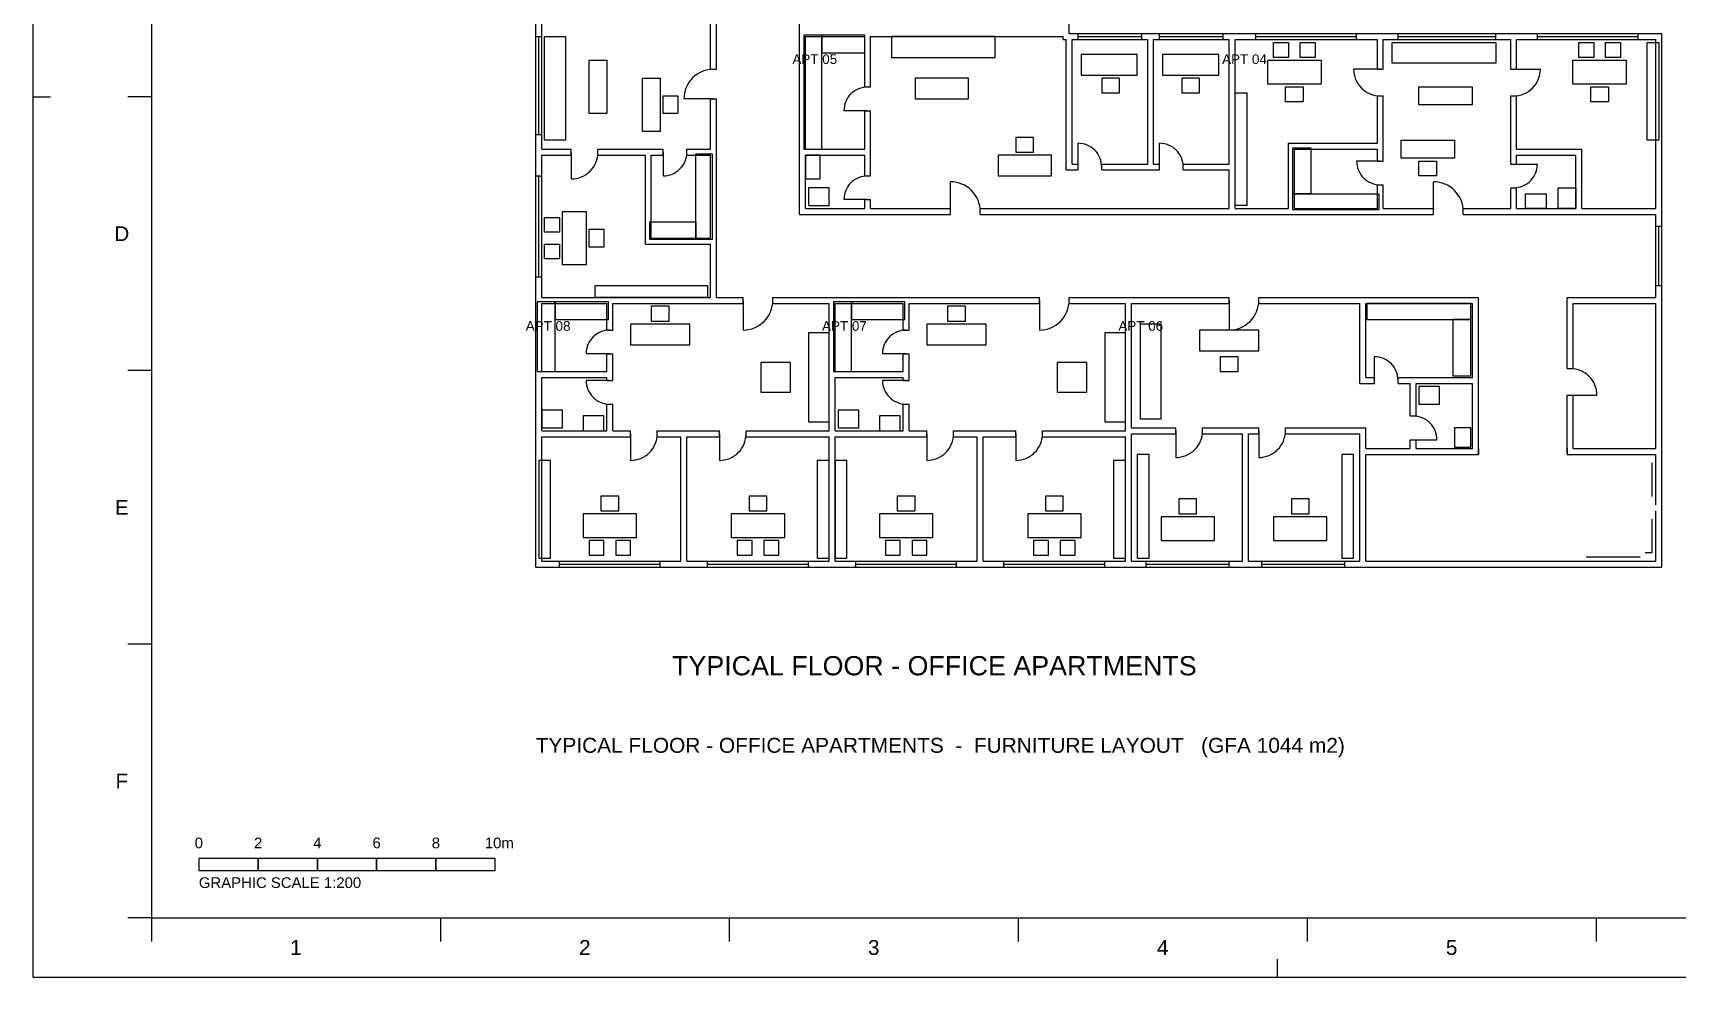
# Model space of a CAD drawing. Header units: metres. Extents: x 0 to 3661, y -5 to 371.
# Drawn here: x 2772 to 2827.5, y 0 to 31.9 of the extents above; entities that cross this region are included whole.
import ezdxf

# ---------------------------------------------------------------- set-up
doc = ezdxf.new("R2010")
doc.units = ezdxf.units.M
doc.header["$MEASUREMENT"] = 0
doc.layers.get('0').update_dxf_attribs({"color": 8})
for name, color, linetype in [('A-DOOR', 4, 'Continuous'), ('A-FURN', 32, 'Continuous'), ('A-TEXT', 7, 'Continuous'), ('A-UNIT-TAG', 7, 'Continuous'), ('A-WALL', 7, 'Continuous'), ('A-WINDOW', 4, 'Continuous'), ('A3_FRAME', 7, 'Continuous'), ('A3_SHEET', 7, 'Continuous'), ('STAIR', 8, 'Continuous'), ('TB_LABELS', 7, 'Continuous'), ('TB_LINES_THIN', 7, 'Continuous'), ('TB_SYMBOLS', 7, 'Continuous'), ('TITLE', 1, 'Continuous')]:
    doc.layers.add(name, color=color, linetype=linetype)
doc.styles.get("Standard").update_dxf_attribs({"font": 'arial.ttf'})

msp = doc.modelspace()

# ---------------------------------------------------------------- linework, layer by layer
for p, q in [((2820.778, 17.832), (2820.778, 17.632)), ((2823.778, 17.832), (2823.778, 17.632))]:
    msp.add_line(p, q)
at = {"layer": 'A-DOOR'}
for p, q in [((2817.469, 30.632), (2816.569, 30.632)), ((2821.969, 30.632), (2822.869, 30.632)), ((2794.969, 29.632), (2793.969, 29.632)), ((2800.169, 29.232), (2799.369, 29.232)), ((2790.169, 27.832), (2790.169, 26.932)), ((2793.269, 27.832), (2793.269, 27.032)), ((2807.269, 27.332), (2807.269, 28.132)), ((2810.019, 27.332), (2810.019, 28.132)), ((2817.469, 27.532), (2816.669, 27.532)), ((2821.969, 27.432), (2822.769, 27.432)), ((2802.969, 25.832), (2802.969, 26.832)), ((2819.269, 25.832), (2819.269, 26.832)), ((2800.169, 26.232), (2799.369, 26.232)), ((2795.969, 22.832), (2795.969, 21.832)), ((2805.969, 22.832), (2805.969, 21.832)), ((2812.369, 22.832), (2812.369, 21.832)), ((2791.469, 21.032), (2790.669, 21.032)), ((2801.469, 21.032), (2800.669, 21.032)), ((2817.269, 20.132), (2817.269, 20.932)), ((2791.469, 20.132), (2790.669, 20.132)), ((2801.469, 20.132), (2800.669, 20.132)), ((2823.878, 19.632), (2824.778, 19.632)), ((2792.169, 18.332), (2792.169, 17.432)), ((2795.169, 18.332), (2795.169, 17.432)), ((2802.169, 18.332), (2802.169, 17.432)), ((2805.169, 18.332), (2805.169, 17.432)), ((2810.569, 18.432), (2810.569, 17.532)), ((2813.369, 18.432), (2813.369, 17.532)), ((2818.579, 18.132), (2819.379, 18.132))]:
    msp.add_line(p, q, dxfattribs=at)
for points in [[(2794.969, 30.632), (2794.871, 30.627), (2794.774, 30.613), (2794.678, 30.589), (2794.586, 30.556), (2794.497, 30.514), (2794.413, 30.463), (2794.334, 30.405), (2794.262, 30.339), (2794.196, 30.266), (2794.137, 30.187), (2794.087, 30.103), (2794.045, 30.015), (2794.012, 29.922), (2793.988, 29.827), (2793.974, 29.73), (2793.969, 29.632)], [(2816.569, 30.632), (2816.573, 30.544), (2816.586, 30.456), (2816.608, 30.371), (2816.637, 30.288), (2816.675, 30.208), (2816.72, 30.132), (2816.773, 30.061), (2816.832, 29.995), (2816.898, 29.936), (2816.969, 29.884), (2817.045, 29.838), (2817.124, 29.8), (2817.208, 29.771), (2817.293, 29.749), (2817.381, 29.736), (2817.469, 29.732)], [(2821.969, 29.732), (2822.057, 29.736), (2822.144, 29.749), (2822.23, 29.771), (2822.313, 29.8), (2822.393, 29.838), (2822.469, 29.884), (2822.54, 29.936), (2822.605, 29.995), (2822.664, 30.061), (2822.717, 30.132), (2822.762, 30.208), (2822.8, 30.288), (2822.83, 30.371), (2822.852, 30.456), (2822.865, 30.544), (2822.869, 30.632)], [(2800.169, 30.032), (2800.09, 30.028), (2800.013, 30.017), (2799.936, 29.997), (2799.863, 29.971), (2799.792, 29.937), (2799.724, 29.897), (2799.661, 29.85), (2799.603, 29.798), (2799.55, 29.739), (2799.504, 29.676), (2799.463, 29.609), (2799.43, 29.538), (2799.403, 29.464), (2799.384, 29.388), (2799.373, 29.31), (2799.369, 29.232)], [(2790.169, 26.932), (2790.257, 26.936), (2790.344, 26.949), (2790.43, 26.971), (2790.513, 27), (2790.593, 27.038), (2790.669, 27.084), (2790.74, 27.136), (2790.805, 27.195), (2790.865, 27.261), (2790.917, 27.332), (2790.963, 27.408), (2791, 27.488), (2791.03, 27.571), (2791.051, 27.656), (2791.064, 27.744), (2791.069, 27.832)], [(2793.269, 27.032), (2793.347, 27.036), (2793.425, 27.047), (2793.501, 27.066), (2793.575, 27.093), (2793.646, 27.126), (2793.713, 27.167), (2793.776, 27.213), (2793.834, 27.266), (2793.887, 27.324), (2793.934, 27.387), (2793.974, 27.455), (2794.008, 27.526), (2794.034, 27.6), (2794.053, 27.676), (2794.065, 27.753), (2794.069, 27.832)], [(2808.069, 27.332), (2808.065, 27.41), (2808.053, 27.488), (2808.034, 27.564), (2808.008, 27.638), (2807.974, 27.709), (2807.934, 27.776), (2807.887, 27.839), (2807.834, 27.898), (2807.776, 27.95), (2807.713, 27.997), (2807.646, 28.037), (2807.575, 28.071), (2807.501, 28.097), (2807.425, 28.116), (2807.347, 28.128), (2807.269, 28.132)], [(2810.819, 27.332), (2810.815, 27.41), (2810.803, 27.488), (2810.784, 27.564), (2810.758, 27.638), (2810.724, 27.709), (2810.684, 27.776), (2810.637, 27.839), (2810.584, 27.898), (2810.526, 27.95), (2810.463, 27.997), (2810.396, 28.037), (2810.325, 28.071), (2810.251, 28.097), (2810.175, 28.116), (2810.097, 28.128), (2810.019, 28.132)], [(2816.669, 27.532), (2816.673, 27.453), (2816.684, 27.376), (2816.703, 27.3), (2816.73, 27.226), (2816.763, 27.155), (2816.804, 27.087), (2816.85, 27.024), (2816.903, 26.966), (2816.961, 26.913), (2817.024, 26.867), (2817.092, 26.826), (2817.163, 26.793), (2817.237, 26.766), (2817.313, 26.747), (2817.39, 26.736), (2817.469, 26.732)], [(2821.969, 26.632), (2822.047, 26.636), (2822.125, 26.647), (2822.201, 26.666), (2822.275, 26.693), (2822.346, 26.726), (2822.413, 26.767), (2822.476, 26.814), (2822.535, 26.866), (2822.587, 26.924), (2822.634, 26.987), (2822.674, 27.055), (2822.708, 27.126), (2822.734, 27.2), (2822.753, 27.276), (2822.765, 27.354), (2822.769, 27.432)], [(2800.169, 27.032), (2800.09, 27.028), (2800.013, 27.017), (2799.936, 26.997), (2799.863, 26.971), (2799.792, 26.937), (2799.724, 26.897), (2799.661, 26.85), (2799.603, 26.798), (2799.55, 26.739), (2799.504, 26.676), (2799.463, 26.609), (2799.43, 26.538), (2799.403, 26.464), (2799.384, 26.388), (2799.373, 26.31), (2799.369, 26.232)], [(2803.969, 25.832), (2803.964, 25.93), (2803.95, 26.027), (2803.926, 26.122), (2803.893, 26.215), (2803.851, 26.303), (2803.8, 26.387), (2803.742, 26.466), (2803.676, 26.539), (2803.603, 26.605), (2803.524, 26.663), (2803.44, 26.714), (2803.352, 26.756), (2803.259, 26.789), (2803.164, 26.813), (2803.067, 26.827), (2802.969, 26.832)], [(2820.269, 25.832), (2820.264, 25.93), (2820.249, 26.027), (2820.226, 26.122), (2820.193, 26.215), (2820.151, 26.303), (2820.1, 26.387), (2820.042, 26.466), (2819.976, 26.539), (2819.903, 26.605), (2819.824, 26.663), (2819.74, 26.714), (2819.651, 26.756), (2819.559, 26.789), (2819.464, 26.813), (2819.367, 26.827), (2819.269, 26.832)], [(2795.969, 21.832), (2796.067, 21.837), (2796.164, 21.851), (2796.259, 21.875), (2796.352, 21.908), (2796.44, 21.95), (2796.524, 22), (2796.603, 22.059), (2796.676, 22.125), (2796.742, 22.198), (2796.8, 22.276), (2796.851, 22.36), (2796.893, 22.449), (2796.926, 22.542), (2796.95, 22.637), (2796.964, 22.734), (2796.969, 22.832)], [(2805.969, 21.832), (2806.067, 21.837), (2806.164, 21.851), (2806.259, 21.875), (2806.352, 21.908), (2806.44, 21.95), (2806.524, 22), (2806.603, 22.059), (2806.676, 22.125), (2806.742, 22.198), (2806.8, 22.276), (2806.851, 22.36), (2806.893, 22.449), (2806.926, 22.542), (2806.95, 22.637), (2806.964, 22.734), (2806.969, 22.832)], [(2812.369, 21.832), (2812.467, 21.837), (2812.564, 21.851), (2812.659, 21.875), (2812.751, 21.908), (2812.84, 21.95), (2812.924, 22), (2813.003, 22.059), (2813.076, 22.125), (2813.142, 22.198), (2813.2, 22.276), (2813.251, 22.36), (2813.293, 22.449), (2813.326, 22.542), (2813.349, 22.637), (2813.364, 22.734), (2813.369, 22.832)], [(2791.469, 21.832), (2791.39, 21.828), (2791.313, 21.817), (2791.237, 21.797), (2791.163, 21.771), (2791.092, 21.737), (2791.024, 21.697), (2790.961, 21.65), (2790.903, 21.598), (2790.85, 21.539), (2790.804, 21.476), (2790.763, 21.409), (2790.73, 21.338), (2790.703, 21.264), (2790.684, 21.188), (2790.673, 21.11), (2790.669, 21.032)], [(2801.469, 21.832), (2801.39, 21.828), (2801.313, 21.817), (2801.237, 21.797), (2801.163, 21.771), (2801.092, 21.737), (2801.024, 21.697), (2800.961, 21.65), (2800.903, 21.598), (2800.85, 21.539), (2800.804, 21.476), (2800.763, 21.409), (2800.73, 21.338), (2800.703, 21.264), (2800.684, 21.188), (2800.673, 21.11), (2800.669, 21.032)], [(2818.069, 20.132), (2818.065, 20.21), (2818.053, 20.288), (2818.034, 20.364), (2818.008, 20.438), (2817.974, 20.509), (2817.934, 20.576), (2817.887, 20.639), (2817.834, 20.698), (2817.776, 20.75), (2817.713, 20.797), (2817.646, 20.837), (2817.575, 20.871), (2817.501, 20.897), (2817.425, 20.916), (2817.347, 20.928), (2817.269, 20.932)], [(2824.778, 19.632), (2824.774, 19.72), (2824.761, 19.807), (2824.74, 19.893), (2824.71, 19.976), (2824.672, 20.056), (2824.627, 20.132), (2824.574, 20.203), (2824.515, 20.268), (2824.449, 20.328), (2824.378, 20.38), (2824.302, 20.426), (2824.223, 20.463), (2824.14, 20.493), (2824.054, 20.515), (2823.966, 20.527), (2823.878, 20.532)], [(2790.669, 20.132), (2790.673, 20.053), (2790.684, 19.976), (2790.703, 19.9), (2790.73, 19.826), (2790.763, 19.755), (2790.804, 19.687), (2790.85, 19.624), (2790.903, 19.566), (2790.961, 19.514), (2791.024, 19.467), (2791.092, 19.426), (2791.163, 19.393), (2791.237, 19.366), (2791.313, 19.347), (2791.39, 19.336), (2791.469, 19.332)], [(2800.669, 20.132), (2800.673, 20.053), (2800.684, 19.976), (2800.703, 19.9), (2800.73, 19.826), (2800.763, 19.755), (2800.804, 19.687), (2800.85, 19.624), (2800.903, 19.566), (2800.961, 19.514), (2801.024, 19.467), (2801.092, 19.426), (2801.163, 19.393), (2801.237, 19.366), (2801.313, 19.347), (2801.39, 19.336), (2801.469, 19.332)], [(2819.379, 18.132), (2819.375, 18.21), (2819.363, 18.288), (2819.344, 18.364), (2819.318, 18.438), (2819.284, 18.509), (2819.244, 18.576), (2819.197, 18.639), (2819.144, 18.698), (2819.086, 18.75), (2819.023, 18.797), (2818.956, 18.837), (2818.885, 18.871), (2818.811, 18.897), (2818.735, 18.916), (2818.657, 18.928), (2818.579, 18.932)], [(2792.169, 17.432), (2792.257, 17.436), (2792.344, 17.449), (2792.43, 17.471), (2792.513, 17.5), (2792.593, 17.538), (2792.669, 17.584), (2792.74, 17.636), (2792.805, 17.695), (2792.865, 17.761), (2792.917, 17.832), (2792.963, 17.908), (2793, 17.988), (2793.03, 18.071), (2793.051, 18.156), (2793.064, 18.244), (2793.069, 18.332)], [(2795.169, 17.432), (2795.257, 17.436), (2795.344, 17.449), (2795.43, 17.471), (2795.513, 17.5), (2795.593, 17.538), (2795.669, 17.584), (2795.74, 17.636), (2795.805, 17.695), (2795.865, 17.761), (2795.917, 17.832), (2795.963, 17.908), (2796, 17.988), (2796.03, 18.071), (2796.051, 18.156), (2796.064, 18.244), (2796.069, 18.332)], [(2802.169, 17.432), (2802.257, 17.436), (2802.344, 17.449), (2802.43, 17.471), (2802.513, 17.5), (2802.593, 17.538), (2802.669, 17.584), (2802.74, 17.636), (2802.805, 17.695), (2802.865, 17.761), (2802.917, 17.832), (2802.963, 17.908), (2803, 17.988), (2803.03, 18.071), (2803.051, 18.156), (2803.064, 18.244), (2803.069, 18.332)], [(2805.169, 17.432), (2805.257, 17.436), (2805.344, 17.449), (2805.43, 17.471), (2805.513, 17.5), (2805.593, 17.538), (2805.669, 17.584), (2805.74, 17.636), (2805.805, 17.695), (2805.865, 17.761), (2805.917, 17.832), (2805.963, 17.908), (2806, 17.988), (2806.03, 18.071), (2806.051, 18.156), (2806.064, 18.244), (2806.069, 18.332)], [(2810.569, 17.532), (2810.657, 17.536), (2810.744, 17.549), (2810.83, 17.571), (2810.913, 17.6), (2810.993, 17.638), (2811.069, 17.683), (2811.14, 17.736), (2811.205, 17.796), (2811.265, 17.861), (2811.317, 17.932), (2811.363, 18.008), (2811.4, 18.087), (2811.43, 18.171), (2811.452, 18.256), (2811.464, 18.344), (2811.469, 18.432)], [(2813.369, 17.532), (2813.457, 17.536), (2813.544, 17.549), (2813.63, 17.571), (2813.713, 17.6), (2813.793, 17.638), (2813.869, 17.683), (2813.94, 17.736), (2814.005, 17.796), (2814.064, 17.861), (2814.117, 17.932), (2814.163, 18.008), (2814.2, 18.087), (2814.23, 18.171), (2814.251, 18.256), (2814.265, 18.344), (2814.269, 18.432)]]:
    msp.add_lwpolyline(points, dxfattribs=at)
at = {"layer": 'A-FURN'}
for p, q in [((2789.269, 28.232), (2789.269, 31.732)), ((2789.269, 31.732), (2789.969, 31.732)), ((2789.969, 31.732), (2789.969, 28.232)), ((2798.619, 31.782), (2798.019, 31.782)), ((2798.019, 31.782), (2798.019, 27.932)), ((2798.619, 27.932), (2798.619, 31.782)), ((2800.069, 31.782), (2798.619, 31.782)), ((2798.619, 31.782), (2798.619, 31.182)), ((2800.069, 31.182), (2800.069, 31.782)), ((2804.469, 31.732), (2800.969, 31.732)), ((2800.969, 31.732), (2800.969, 31.032)), ((2804.469, 31.032), (2804.469, 31.732)), ((2798.619, 31.182), (2800.069, 31.182)), ((2809.269, 31.132), (2807.369, 31.132)), ((2807.369, 31.132), (2807.369, 30.432)), ((2809.269, 30.432), (2809.269, 31.132)), ((2812.019, 31.132), (2810.119, 31.132)), ((2810.119, 31.132), (2810.119, 30.432)), ((2812.019, 30.432), (2812.019, 31.132)), ((2813.869, 31.532), (2814.369, 31.532)), ((2813.869, 31.032), (2813.869, 31.532)), ((2814.369, 31.532), (2814.369, 31.032)), ((2814.769, 31.532), (2815.269, 31.532)), ((2814.769, 31.032), (2814.769, 31.532)), ((2815.269, 31.532), (2815.269, 31.032)), ((2817.869, 31.532), (2821.369, 31.532)), ((2817.869, 30.832), (2817.869, 31.532)), ((2821.369, 31.532), (2821.369, 30.832)), ((2824.169, 31.532), (2824.669, 31.532)), ((2824.169, 31.032), (2824.169, 31.532)), ((2824.669, 31.532), (2824.669, 31.032)), ((2825.069, 31.532), (2825.569, 31.532)), ((2825.069, 31.032), (2825.069, 31.532)), ((2825.569, 31.532), (2825.569, 31.032)), ((2826.469, 31.532), (2826.869, 31.532)), ((2826.469, 28.232), (2826.469, 31.532)), ((2826.869, 31.532), (2826.869, 28.232)), ((2790.769, 29.132), (2790.769, 30.932)), ((2790.769, 30.932), (2791.369, 30.932)), ((2791.369, 30.932), (2791.369, 29.132)), ((2800.969, 31.032), (2804.469, 31.032)), ((2813.669, 30.932), (2815.469, 30.932)), ((2813.669, 30.132), (2813.669, 30.932)), ((2814.369, 31.032), (2813.869, 31.032)), ((2815.269, 31.032), (2814.769, 31.032)), ((2815.469, 30.932), (2815.469, 30.132)), ((2821.369, 30.832), (2817.869, 30.832)), ((2823.969, 30.932), (2825.769, 30.932)), ((2823.969, 30.132), (2823.969, 30.932)), ((2824.669, 31.032), (2824.169, 31.032)), ((2825.569, 31.032), (2825.069, 31.032)), ((2825.769, 30.932), (2825.769, 30.132)), ((2792.569, 28.532), (2792.569, 30.332)), ((2792.569, 30.332), (2793.169, 30.332)), ((2793.169, 30.332), (2793.169, 28.532)), ((2803.569, 30.332), (2801.769, 30.332)), ((2801.769, 30.332), (2801.769, 29.632)), ((2803.569, 29.632), (2803.569, 30.332)), ((2807.369, 30.432), (2809.269, 30.432)), ((2808.669, 30.332), (2808.069, 30.332)), ((2808.069, 30.332), (2808.069, 29.832)), ((2808.669, 29.832), (2808.669, 30.332)), ((2810.119, 30.432), (2812.019, 30.432)), ((2811.369, 30.332), (2810.769, 30.332)), ((2810.769, 30.332), (2810.769, 29.832)), ((2811.369, 29.832), (2811.369, 30.332)), ((2815.469, 30.132), (2813.669, 30.132)), ((2814.269, 30.032), (2814.869, 30.032)), ((2814.269, 29.532), (2814.269, 30.032)), ((2814.869, 30.032), (2814.869, 29.532)), ((2818.769, 30.032), (2820.569, 30.032)), ((2818.769, 29.432), (2818.769, 30.032)), ((2820.569, 30.032), (2820.569, 29.432)), ((2825.769, 30.132), (2823.969, 30.132)), ((2824.569, 30.032), (2825.169, 30.032)), ((2824.569, 29.532), (2824.569, 30.032)), ((2825.169, 30.032), (2825.169, 29.532)), ((2793.269, 29.132), (2793.269, 29.732)), ((2793.269, 29.732), (2793.769, 29.732)), ((2793.769, 29.732), (2793.769, 29.132)), ((2801.769, 29.632), (2803.569, 29.632)), ((2808.069, 29.832), (2808.669, 29.832)), ((2810.769, 29.832), (2811.369, 29.832)), ((2812.569, 29.832), (2812.969, 29.832)), ((2812.569, 26.032), (2812.569, 29.832)), ((2812.969, 29.832), (2812.969, 26.032)), ((2814.869, 29.532), (2814.269, 29.532)), ((2820.569, 29.432), (2818.769, 29.432)), ((2825.169, 29.532), (2824.569, 29.532)), ((2791.369, 29.132), (2790.769, 29.132)), ((2793.769, 29.132), (2793.269, 29.132)), ((2793.169, 28.532), (2792.569, 28.532)), ((2805.769, 28.332), (2805.169, 28.332)), ((2805.169, 28.332), (2805.169, 27.832)), ((2805.769, 27.832), (2805.769, 28.332)), ((2789.969, 28.232), (2789.269, 28.232)), ((2794.369, 24.882), (2794.369, 27.782)), ((2794.369, 27.782), (2794.919, 27.782)), ((2794.919, 27.782), (2794.919, 24.882)), ((2798.019, 27.932), (2798.619, 27.932)), ((2805.169, 27.832), (2805.769, 27.832)), ((2814.519, 27.982), (2815.119, 27.982)), ((2814.519, 26.432), (2814.519, 27.982)), ((2815.119, 27.982), (2815.119, 26.432)), ((2818.169, 28.232), (2819.969, 28.232)), ((2818.169, 27.632), (2818.169, 28.232)), ((2819.969, 28.232), (2819.969, 27.632)), ((2826.869, 28.232), (2826.469, 28.232)), ((2798.569, 27.732), (2798.069, 27.732)), ((2798.069, 27.732), (2798.069, 26.932)), ((2798.569, 26.932), (2798.569, 27.732)), ((2806.369, 27.732), (2804.569, 27.732)), ((2804.569, 27.732), (2804.569, 27.032)), ((2806.369, 27.032), (2806.369, 27.732)), ((2819.969, 27.632), (2818.169, 27.632)), ((2818.769, 27.532), (2819.369, 27.532)), ((2818.769, 27.032), (2818.769, 27.532)), ((2819.369, 27.532), (2819.369, 27.032)), ((2798.069, 26.932), (2798.569, 26.932)), ((2804.569, 27.032), (2806.369, 27.032)), ((2819.369, 27.032), (2818.769, 27.032)), ((2798.869, 26.632), (2798.169, 26.632)), ((2798.169, 26.632), (2798.169, 26.032)), ((2798.869, 26.032), (2798.869, 26.632)), ((2814.519, 26.432), (2817.419, 26.432)), ((2814.519, 25.882), (2814.519, 26.432)), ((2815.119, 26.432), (2814.519, 26.432)), ((2817.419, 26.432), (2817.419, 25.882)), ((2822.369, 26.432), (2823.069, 26.432)), ((2822.369, 25.932), (2822.369, 26.432)), ((2823.069, 26.432), (2823.069, 25.932)), ((2823.469, 26.632), (2824.069, 26.632)), ((2823.469, 25.932), (2823.469, 26.632)), ((2824.069, 26.632), (2824.069, 25.932)), ((2789.269, 25.132), (2789.269, 25.632)), ((2789.269, 25.632), (2789.769, 25.632)), ((2789.769, 25.632), (2789.769, 25.132)), ((2789.869, 24.032), (2789.869, 25.832)), ((2789.869, 25.832), (2790.669, 25.832)), ((2790.669, 25.832), (2790.669, 24.032)), ((2798.169, 26.032), (2798.869, 26.032)), ((2812.969, 26.032), (2812.569, 26.032)), ((2817.419, 25.882), (2814.519, 25.882)), ((2823.069, 25.932), (2822.369, 25.932)), ((2824.069, 25.932), (2823.469, 25.932)), ((2789.769, 25.132), (2789.269, 25.132)), ((2790.769, 24.632), (2790.769, 25.232)), ((2790.769, 25.232), (2791.269, 25.232)), ((2791.269, 25.232), (2791.269, 24.632)), ((2792.819, 24.882), (2792.819, 25.482)), ((2792.819, 25.482), (2794.369, 25.482)), ((2794.369, 25.482), (2794.369, 24.882)), ((2789.269, 24.232), (2789.269, 24.732)), ((2789.269, 24.732), (2789.769, 24.732)), ((2789.769, 24.732), (2789.769, 24.232)), ((2791.269, 24.632), (2790.769, 24.632)), ((2794.369, 24.882), (2792.819, 24.882)), ((2794.919, 24.882), (2794.369, 24.882)), ((2789.769, 24.232), (2789.269, 24.232)), ((2790.669, 24.032), (2789.869, 24.032)), ((2790.969, 22.932), (2790.969, 23.332)), ((2790.969, 23.332), (2794.769, 23.332)), ((2794.769, 23.332), (2794.769, 22.932)), ((2789.619, 22.782), (2789.019, 22.782)), ((2789.019, 22.782), (2789.019, 20.432)), ((2789.619, 20.432), (2789.619, 22.782)), ((2791.419, 22.782), (2789.619, 22.782)), ((2789.619, 22.782), (2789.619, 22.182)), ((2794.769, 22.932), (2790.969, 22.932)), ((2791.419, 22.182), (2791.419, 22.782)), ((2799.619, 22.782), (2799.019, 22.782)), ((2799.019, 22.782), (2799.019, 20.432)), ((2799.619, 20.432), (2799.619, 22.782)), ((2801.419, 22.782), (2799.619, 22.782)), ((2799.619, 22.782), (2799.619, 22.182)), ((2801.419, 22.182), (2801.419, 22.782)), ((2793.469, 22.632), (2792.869, 22.632)), ((2792.869, 22.632), (2792.869, 22.132)), ((2793.469, 22.132), (2793.469, 22.632)), ((2803.469, 22.632), (2802.869, 22.632)), ((2802.869, 22.632), (2802.869, 22.132)), ((2803.469, 22.132), (2803.469, 22.632)), ((2820.519, 22.732), (2817.019, 22.732)), ((2817.019, 22.732), (2817.019, 22.182)), ((2820.519, 22.182), (2820.519, 22.732)), ((2789.619, 22.182), (2791.419, 22.182)), ((2794.169, 22.032), (2792.169, 22.032)), ((2792.169, 22.032), (2792.169, 21.332)), ((2792.869, 22.132), (2793.469, 22.132)), ((2794.169, 21.332), (2794.169, 22.032)), ((2798.869, 21.732), (2798.169, 21.732)), ((2798.169, 21.732), (2798.169, 18.732)), ((2798.869, 18.732), (2798.869, 21.732)), ((2799.619, 22.182), (2801.419, 22.182)), ((2804.169, 22.032), (2802.169, 22.032)), ((2802.169, 22.032), (2802.169, 21.332)), ((2802.869, 22.132), (2803.469, 22.132)), ((2804.169, 21.332), (2804.169, 22.032)), ((2808.869, 21.732), (2808.169, 21.732)), ((2808.169, 21.732), (2808.169, 18.732)), ((2808.869, 18.732), (2808.869, 21.732)), ((2810.069, 22.032), (2809.369, 22.032)), ((2809.369, 22.032), (2809.369, 18.832)), ((2810.069, 18.832), (2810.069, 22.032)), ((2813.369, 21.832), (2811.369, 21.832)), ((2811.369, 21.832), (2811.369, 21.132)), ((2813.369, 21.132), (2813.369, 21.832)), ((2817.019, 22.182), (2820.519, 22.182)), ((2820.519, 22.182), (2819.919, 22.182)), ((2819.919, 22.182), (2819.919, 20.282)), ((2820.519, 20.282), (2820.519, 22.182)), ((2792.169, 21.332), (2794.169, 21.332)), ((2802.169, 21.332), (2804.169, 21.332)), ((2811.369, 21.132), (2813.369, 21.132)), ((2797.569, 20.732), (2796.569, 20.732)), ((2796.569, 20.732), (2796.569, 19.732)), ((2797.569, 19.732), (2797.569, 20.732)), ((2807.569, 20.732), (2806.569, 20.732)), ((2806.569, 20.732), (2806.569, 19.732)), ((2807.569, 19.732), (2807.569, 20.732)), ((2812.669, 20.932), (2812.069, 20.932)), ((2812.069, 20.932), (2812.069, 20.432)), ((2812.669, 20.432), (2812.669, 20.932)), ((2789.019, 20.432), (2789.619, 20.432)), ((2799.019, 20.432), (2799.619, 20.432)), ((2812.069, 20.432), (2812.669, 20.432)), ((2819.919, 20.282), (2820.519, 20.282)), ((2796.569, 19.732), (2797.569, 19.732)), ((2806.569, 19.732), (2807.569, 19.732)), ((2819.469, 19.932), (2818.769, 19.932)), ((2818.769, 19.932), (2818.769, 19.332)), ((2819.469, 19.332), (2819.469, 19.932)), ((2789.869, 19.132), (2789.169, 19.132)), ((2789.169, 19.132), (2789.169, 18.532)), ((2789.869, 18.532), (2789.869, 19.132)), ((2791.269, 18.932), (2790.569, 18.932)), ((2790.569, 18.932), (2790.569, 18.432)), ((2791.269, 18.432), (2791.269, 18.932)), ((2799.869, 19.132), (2799.169, 19.132)), ((2799.169, 19.132), (2799.169, 18.532)), ((2799.869, 18.532), (2799.869, 19.132)), ((2801.269, 18.932), (2800.569, 18.932)), ((2800.569, 18.932), (2800.569, 18.432)), ((2801.269, 18.432), (2801.269, 18.932)), ((2818.769, 19.332), (2819.469, 19.332)), ((2789.169, 18.532), (2789.869, 18.532)), ((2790.569, 18.432), (2791.269, 18.432)), ((2798.169, 18.732), (2798.869, 18.732)), ((2799.169, 18.532), (2799.869, 18.532)), ((2800.569, 18.432), (2801.269, 18.432)), ((2808.169, 18.732), (2808.869, 18.732)), ((2809.369, 18.832), (2810.069, 18.832)), ((2820.519, 18.532), (2819.969, 18.532)), ((2819.969, 18.532), (2819.969, 17.882)), ((2820.519, 17.882), (2820.519, 18.532)), ((2819.969, 17.882), (2820.519, 17.882)), ((2789.469, 17.432), (2789.069, 17.432)), ((2789.069, 17.432), (2789.069, 14.132)), ((2789.469, 14.132), (2789.469, 17.432)), ((2798.869, 17.432), (2798.469, 17.432)), ((2798.469, 17.432), (2798.469, 14.132)), ((2798.869, 14.132), (2798.869, 17.432)), ((2799.469, 17.432), (2799.069, 17.432)), ((2799.069, 17.432), (2799.069, 14.132)), ((2799.469, 14.132), (2799.469, 17.432)), ((2808.869, 17.432), (2808.469, 17.432)), ((2808.469, 17.432), (2808.469, 14.132)), ((2808.869, 14.132), (2808.869, 17.432)), ((2809.669, 17.632), (2809.269, 17.632)), ((2809.269, 17.632), (2809.269, 14.132)), ((2809.669, 14.132), (2809.669, 17.632)), ((2816.569, 17.632), (2816.169, 17.632)), ((2816.169, 17.632), (2816.169, 14.132)), ((2816.569, 14.132), (2816.569, 17.632)), ((2791.769, 16.232), (2791.169, 16.232)), ((2791.169, 16.232), (2791.169, 15.732)), ((2791.769, 15.732), (2791.769, 16.232)), ((2796.769, 16.232), (2796.169, 16.232)), ((2796.169, 16.232), (2796.169, 15.732)), ((2796.769, 15.732), (2796.769, 16.232)), ((2801.769, 16.232), (2801.169, 16.232)), ((2801.169, 16.232), (2801.169, 15.732)), ((2801.769, 15.732), (2801.769, 16.232)), ((2806.769, 16.232), (2806.169, 16.232)), ((2806.169, 16.232), (2806.169, 15.732)), ((2806.769, 15.732), (2806.769, 16.232)), ((2811.269, 16.132), (2810.669, 16.132)), ((2810.669, 16.132), (2810.669, 15.632)), ((2811.269, 15.632), (2811.269, 16.132)), ((2815.069, 16.132), (2814.469, 16.132)), ((2814.469, 16.132), (2814.469, 15.632)), ((2815.069, 15.632), (2815.069, 16.132)), ((2792.369, 15.632), (2790.569, 15.632)), ((2790.569, 15.632), (2790.569, 14.832)), ((2791.169, 15.732), (2791.769, 15.732)), ((2792.369, 14.832), (2792.369, 15.632)), ((2797.369, 15.632), (2795.569, 15.632)), ((2795.569, 15.632), (2795.569, 14.832)), ((2796.169, 15.732), (2796.769, 15.732)), ((2797.369, 14.832), (2797.369, 15.632)), ((2802.369, 15.632), (2800.569, 15.632)), ((2800.569, 15.632), (2800.569, 14.832)), ((2801.169, 15.732), (2801.769, 15.732)), ((2802.369, 14.832), (2802.369, 15.632)), ((2807.369, 15.632), (2805.569, 15.632)), ((2805.569, 15.632), (2805.569, 14.832)), ((2806.169, 15.732), (2806.769, 15.732)), ((2807.369, 14.832), (2807.369, 15.632)), ((2810.669, 15.632), (2811.269, 15.632)), ((2814.469, 15.632), (2815.069, 15.632)), ((2811.869, 15.532), (2810.069, 15.532)), ((2810.069, 15.532), (2810.069, 14.732)), ((2811.869, 14.732), (2811.869, 15.532)), ((2815.669, 15.532), (2813.869, 15.532)), ((2813.869, 15.532), (2813.869, 14.732)), ((2815.669, 14.732), (2815.669, 15.532)), ((2790.569, 14.832), (2792.369, 14.832)), ((2791.269, 14.732), (2790.769, 14.732)), ((2790.769, 14.732), (2790.769, 14.232)), ((2791.269, 14.232), (2791.269, 14.732)), ((2792.169, 14.732), (2791.669, 14.732)), ((2791.669, 14.732), (2791.669, 14.232)), ((2792.169, 14.232), (2792.169, 14.732)), ((2795.569, 14.832), (2797.369, 14.832)), ((2796.269, 14.732), (2795.769, 14.732)), ((2795.769, 14.732), (2795.769, 14.232)), ((2796.269, 14.232), (2796.269, 14.732)), ((2797.169, 14.732), (2796.669, 14.732)), ((2796.669, 14.732), (2796.669, 14.232)), ((2797.169, 14.232), (2797.169, 14.732)), ((2800.569, 14.832), (2802.369, 14.832)), ((2801.269, 14.732), (2800.769, 14.732)), ((2800.769, 14.732), (2800.769, 14.232)), ((2801.269, 14.232), (2801.269, 14.732)), ((2802.169, 14.732), (2801.669, 14.732)), ((2801.669, 14.732), (2801.669, 14.232)), ((2802.169, 14.232), (2802.169, 14.732)), ((2805.569, 14.832), (2807.369, 14.832)), ((2806.269, 14.732), (2805.769, 14.732)), ((2805.769, 14.732), (2805.769, 14.232)), ((2806.269, 14.232), (2806.269, 14.732)), ((2807.169, 14.732), (2806.669, 14.732)), ((2806.669, 14.732), (2806.669, 14.232)), ((2807.169, 14.232), (2807.169, 14.732)), ((2810.069, 14.732), (2811.869, 14.732)), ((2813.869, 14.732), (2815.669, 14.732)), ((2789.069, 14.132), (2789.469, 14.132)), ((2790.769, 14.232), (2791.269, 14.232)), ((2791.669, 14.232), (2792.169, 14.232)), ((2795.769, 14.232), (2796.269, 14.232)), ((2796.669, 14.232), (2797.169, 14.232)), ((2798.469, 14.132), (2798.869, 14.132)), ((2799.069, 14.132), (2799.469, 14.132)), ((2800.769, 14.232), (2801.269, 14.232)), ((2801.669, 14.232), (2802.169, 14.232)), ((2805.769, 14.232), (2806.269, 14.232)), ((2806.669, 14.232), (2807.169, 14.232)), ((2808.469, 14.132), (2808.869, 14.132)), ((2809.269, 14.132), (2809.669, 14.132)), ((2816.169, 14.132), (2816.569, 14.132))]:
    msp.add_line(p, q, dxfattribs=at)
at = {"layer": 'A-WALL'}
for p, q in [((2795.069, 30.632), (2795.069, 44.132)), ((2797.869, 25.732), (2797.869, 38.832)), ((2788.969, 31.732), (2788.969, 33.132)), ((2789.169, 31.732), (2789.169, 32.232)), ((2794.869, 30.632), (2794.869, 32.232)), ((2806.969, 31.832), (2806.969, 32.632)), ((2788.969, 31.732), (2789.169, 31.732)), ((2798.069, 31.732), (2800.069, 31.732)), ((2798.069, 27.932), (2798.069, 31.732)), ((2800.069, 30.032), (2800.069, 31.732)), ((2800.269, 31.732), (2806.769, 31.732)), ((2800.269, 30.032), (2800.269, 31.732)), ((2806.769, 31.632), (2806.769, 31.732)), ((2806.769, 31.632), (2806.869, 31.632)), ((2806.869, 27.232), (2806.869, 31.632)), ((2806.969, 31.832), (2807.269, 31.832)), ((2807.069, 31.632), (2807.269, 31.632)), ((2807.069, 27.432), (2807.069, 31.632)), ((2807.269, 31.632), (2807.269, 31.832)), ((2809.419, 31.832), (2810.019, 31.832)), ((2809.419, 31.632), (2809.419, 31.832)), ((2809.419, 31.632), (2809.619, 31.632)), ((2809.619, 27.432), (2809.619, 31.632)), ((2809.819, 31.632), (2810.019, 31.632)), ((2809.819, 27.432), (2809.819, 31.632)), ((2810.019, 31.632), (2810.019, 31.832)), ((2812.169, 31.832), (2813.269, 31.832)), ((2812.169, 31.632), (2812.169, 31.832)), ((2812.169, 31.632), (2812.369, 31.632)), ((2812.369, 27.432), (2812.369, 31.632)), ((2812.569, 31.632), (2813.269, 31.632)), ((2812.569, 25.932), (2812.569, 31.632)), ((2813.269, 31.632), (2813.269, 31.832)), ((2816.669, 31.832), (2818.069, 31.832)), ((2816.669, 31.632), (2816.669, 31.832)), ((2816.669, 31.632), (2817.369, 31.632)), ((2817.369, 30.632), (2817.369, 31.632)), ((2817.569, 31.632), (2818.069, 31.632)), ((2817.569, 30.632), (2817.569, 31.632)), ((2818.069, 31.632), (2818.069, 31.832)), ((2821.369, 31.832), (2822.769, 31.832)), ((2821.369, 31.632), (2821.369, 31.832)), ((2821.369, 31.632), (2821.869, 31.632)), ((2821.869, 30.632), (2821.869, 31.632)), ((2822.069, 31.632), (2822.769, 31.632)), ((2822.069, 30.632), (2822.069, 31.632)), ((2822.769, 31.632), (2822.769, 31.832)), ((2826.169, 31.832), (2826.969, 31.832)), ((2826.169, 31.632), (2826.169, 31.832)), ((2826.169, 31.632), (2826.769, 31.632)), ((2826.769, 25.932), (2826.769, 31.632)), ((2826.969, 25.332), (2826.969, 31.832)), ((2794.869, 30.632), (2795.069, 30.632)), ((2817.369, 30.632), (2817.569, 30.632)), ((2821.869, 30.632), (2822.069, 30.632)), ((2800.069, 30.032), (2800.269, 30.032)), ((2794.869, 29.632), (2795.069, 29.632)), ((2794.869, 27.932), (2794.869, 29.632)), ((2795.069, 22.932), (2795.069, 29.632)), ((2817.369, 29.732), (2817.569, 29.732)), ((2817.369, 28.132), (2817.369, 29.732)), ((2817.569, 27.532), (2817.569, 29.732)), ((2821.869, 29.732), (2822.069, 29.732)), ((2821.869, 27.432), (2821.869, 29.732)), ((2822.069, 27.932), (2822.069, 29.732)), ((2800.069, 29.232), (2800.269, 29.232)), ((2800.069, 27.932), (2800.069, 29.232)), ((2800.269, 27.032), (2800.269, 29.232)), ((2788.969, 28.432), (2789.169, 28.432)), ((2788.969, 27.032), (2788.969, 28.432)), ((2789.169, 27.932), (2789.169, 28.432)), ((2789.169, 27.932), (2790.169, 27.932)), ((2790.169, 27.732), (2790.169, 27.932)), ((2791.069, 27.932), (2793.269, 27.932)), ((2791.069, 27.732), (2791.069, 27.932)), ((2793.269, 27.732), (2793.269, 27.932)), ((2794.069, 27.932), (2794.869, 27.932)), ((2794.069, 27.732), (2794.069, 27.932)), ((2798.069, 27.932), (2800.069, 27.932)), ((2814.369, 28.132), (2817.369, 28.132)), ((2814.369, 25.932), (2814.369, 28.132)), ((2814.569, 27.932), (2817.369, 27.932)), ((2814.569, 25.932), (2814.569, 27.932)), ((2817.369, 27.532), (2817.369, 27.932)), ((2822.069, 27.932), (2824.269, 27.932)), ((2824.269, 25.932), (2824.269, 27.932)), ((2789.169, 27.732), (2790.169, 27.732)), ((2789.169, 27.032), (2789.169, 27.732)), ((2791.069, 27.732), (2792.669, 27.732)), ((2792.669, 24.732), (2792.669, 27.732)), ((2792.869, 27.732), (2793.269, 27.732)), ((2792.869, 24.932), (2792.869, 27.732)), ((2794.069, 27.732), (2794.869, 27.732)), ((2794.869, 24.932), (2794.869, 27.732)), ((2798.069, 27.732), (2800.069, 27.732)), ((2798.069, 25.932), (2798.069, 27.732)), ((2800.069, 27.032), (2800.069, 27.732)), ((2806.869, 27.232), (2807.269, 27.232)), ((2807.069, 27.432), (2807.269, 27.432)), ((2807.269, 27.232), (2807.269, 27.432)), ((2808.069, 27.432), (2809.619, 27.432)), ((2808.069, 27.232), (2808.069, 27.432)), ((2808.069, 27.232), (2810.019, 27.232)), ((2809.819, 27.432), (2810.019, 27.432)), ((2810.019, 27.232), (2810.019, 27.432)), ((2810.819, 27.432), (2812.369, 27.432)), ((2810.819, 27.232), (2810.819, 27.432)), ((2810.819, 27.232), (2812.369, 27.232)), ((2812.369, 25.932), (2812.369, 27.232)), ((2817.369, 27.532), (2817.569, 27.532)), ((2821.869, 27.432), (2822.069, 27.432)), ((2822.069, 27.732), (2824.069, 27.732)), ((2822.069, 27.432), (2822.069, 27.732)), ((2824.069, 25.932), (2824.069, 27.732)), ((2788.969, 27.032), (2789.169, 27.032)), ((2800.069, 27.032), (2800.269, 27.032)), ((2817.369, 26.732), (2817.569, 26.732)), ((2817.369, 25.932), (2817.369, 26.732)), ((2817.569, 25.932), (2817.569, 26.732)), ((2800.069, 26.232), (2800.269, 26.232)), ((2800.069, 25.932), (2800.069, 26.232)), ((2800.269, 25.932), (2800.269, 26.232)), ((2821.869, 26.632), (2822.069, 26.632)), ((2821.869, 25.932), (2821.869, 26.632)), ((2822.069, 25.932), (2822.069, 26.632)), ((2797.869, 25.732), (2802.969, 25.732)), ((2798.069, 25.932), (2800.069, 25.932)), ((2800.269, 25.932), (2802.969, 25.932)), ((2802.969, 25.732), (2802.969, 25.932)), ((2803.969, 25.932), (2812.369, 25.932)), ((2803.969, 25.732), (2803.969, 25.932)), ((2803.969, 25.732), (2819.269, 25.732)), ((2812.569, 25.932), (2814.369, 25.932)), ((2814.569, 25.932), (2817.369, 25.932)), ((2817.569, 25.932), (2819.269, 25.932)), ((2819.269, 25.732), (2819.269, 25.932)), ((2820.269, 25.932), (2821.869, 25.932)), ((2820.269, 25.732), (2820.269, 25.932)), ((2820.269, 25.732), (2826.769, 25.732)), ((2822.069, 25.932), (2824.069, 25.932)), ((2824.269, 25.932), (2826.769, 25.932)), ((2826.769, 25.332), (2826.769, 25.732)), ((2826.769, 25.332), (2826.969, 25.332)), ((2792.669, 24.732), (2794.869, 24.732)), ((2792.869, 24.932), (2794.869, 24.932)), ((2794.869, 22.932), (2794.869, 24.732)), ((2788.969, 23.632), (2789.169, 23.632)), ((2788.969, 13.832), (2788.969, 23.632)), ((2789.169, 22.932), (2789.169, 23.632)), ((2826.769, 23.332), (2826.969, 23.332)), ((2826.769, 22.932), (2826.769, 23.332)), ((2826.969, 13.832), (2826.969, 23.332)), ((2789.169, 22.932), (2794.869, 22.932)), ((2795.069, 22.932), (2795.969, 22.932)), ((2795.969, 22.732), (2795.969, 22.932)), ((2796.969, 22.932), (2805.969, 22.932)), ((2796.969, 22.732), (2796.969, 22.932)), ((2805.969, 22.732), (2805.969, 22.932)), ((2806.969, 22.932), (2812.369, 22.932)), ((2806.969, 22.732), (2806.969, 22.932)), ((2812.369, 22.732), (2812.369, 22.932)), ((2813.369, 22.932), (2820.779, 22.932)), ((2813.369, 22.732), (2813.369, 22.932)), ((2820.779, 17.632), (2820.779, 22.932)), ((2823.779, 22.932), (2826.769, 22.932)), ((2823.779, 20.532), (2823.779, 22.932)), ((2789.169, 22.732), (2791.369, 22.732)), ((2789.169, 20.432), (2789.169, 22.732)), ((2791.369, 21.832), (2791.369, 22.732)), ((2791.569, 22.732), (2795.969, 22.732)), ((2791.569, 21.832), (2791.569, 22.732)), ((2796.969, 22.732), (2798.869, 22.732)), ((2798.869, 18.432), (2798.869, 22.732)), ((2799.069, 22.732), (2801.369, 22.732)), ((2799.069, 20.432), (2799.069, 22.732)), ((2801.369, 21.832), (2801.369, 22.732)), ((2801.569, 22.732), (2805.969, 22.732)), ((2801.569, 21.832), (2801.569, 22.732)), ((2806.969, 22.732), (2808.869, 22.732)), ((2808.869, 18.432), (2808.869, 22.732)), ((2809.069, 22.732), (2812.369, 22.732)), ((2809.069, 18.532), (2809.069, 22.732)), ((2813.369, 22.732), (2816.779, 22.732)), ((2816.779, 20.032), (2816.779, 22.732)), ((2816.979, 22.732), (2820.579, 22.732)), ((2816.979, 20.232), (2816.979, 22.732)), ((2820.579, 20.232), (2820.579, 22.732)), ((2823.979, 22.732), (2826.769, 22.732)), ((2823.979, 20.532), (2823.979, 22.732)), ((2826.769, 17.832), (2826.769, 22.732)), ((2791.369, 21.832), (2791.569, 21.832)), ((2801.369, 21.832), (2801.569, 21.832)), ((2791.369, 21.032), (2791.569, 21.032)), ((2791.369, 20.432), (2791.369, 21.032)), ((2791.569, 20.132), (2791.569, 21.032)), ((2801.369, 21.032), (2801.569, 21.032)), ((2801.369, 20.432), (2801.369, 21.032)), ((2801.569, 20.132), (2801.569, 21.032)), ((2823.779, 20.532), (2823.979, 20.532)), ((2789.169, 20.432), (2791.369, 20.432)), ((2789.169, 20.232), (2791.369, 20.232)), ((2789.169, 18.432), (2789.169, 20.232)), ((2791.369, 20.132), (2791.369, 20.232)), ((2791.369, 20.132), (2791.569, 20.132)), ((2799.069, 20.432), (2801.369, 20.432)), ((2799.069, 20.232), (2801.369, 20.232)), ((2799.069, 18.432), (2799.069, 20.232)), ((2801.369, 20.132), (2801.369, 20.232)), ((2801.369, 20.132), (2801.569, 20.132)), ((2816.779, 20.032), (2817.269, 20.032)), ((2816.979, 20.232), (2817.269, 20.232)), ((2817.269, 20.032), (2817.269, 20.232)), ((2818.069, 20.232), (2820.579, 20.232)), ((2818.069, 20.032), (2818.069, 20.232)), ((2818.069, 20.032), (2818.479, 20.032)), ((2818.479, 18.932), (2818.479, 20.032)), ((2818.679, 20.032), (2820.579, 20.032)), ((2818.679, 18.932), (2818.679, 20.032)), ((2820.579, 17.832), (2820.579, 20.032)), ((2823.779, 19.632), (2823.979, 19.632)), ((2823.779, 17.632), (2823.779, 19.632)), ((2823.979, 17.832), (2823.979, 19.632)), ((2791.369, 19.332), (2791.569, 19.332)), ((2791.369, 18.432), (2791.369, 19.332)), ((2791.569, 18.432), (2791.569, 19.332)), ((2801.369, 19.332), (2801.569, 19.332)), ((2801.369, 18.432), (2801.369, 19.332)), ((2801.569, 18.432), (2801.569, 19.332)), ((2818.479, 18.932), (2818.679, 18.932)), ((2789.169, 18.432), (2791.369, 18.432)), ((2791.569, 18.432), (2792.169, 18.432)), ((2792.169, 18.232), (2792.169, 18.432)), ((2793.069, 18.432), (2795.169, 18.432)), ((2793.069, 18.232), (2793.069, 18.432)), ((2795.169, 18.232), (2795.169, 18.432)), ((2796.069, 18.432), (2798.869, 18.432)), ((2796.069, 18.232), (2796.069, 18.432)), ((2799.069, 18.432), (2801.369, 18.432)), ((2801.569, 18.432), (2802.169, 18.432)), ((2802.169, 18.232), (2802.169, 18.432)), ((2803.069, 18.432), (2805.169, 18.432)), ((2803.069, 18.232), (2803.069, 18.432)), ((2805.169, 18.232), (2805.169, 18.432)), ((2806.069, 18.432), (2808.869, 18.432)), ((2806.069, 18.232), (2806.069, 18.432)), ((2809.069, 18.532), (2810.569, 18.532)), ((2809.069, 18.332), (2810.569, 18.332)), ((2809.069, 14.032), (2809.069, 18.332)), ((2810.569, 18.332), (2810.569, 18.532)), ((2811.469, 18.532), (2813.369, 18.532)), ((2811.469, 18.332), (2811.469, 18.532)), ((2811.469, 18.332), (2812.819, 18.332)), ((2812.819, 14.032), (2812.819, 18.332)), ((2813.019, 18.332), (2813.369, 18.332)), ((2813.019, 14.032), (2813.019, 18.332)), ((2813.369, 18.332), (2813.369, 18.532)), ((2814.269, 18.532), (2816.979, 18.532)), ((2814.269, 18.332), (2814.269, 18.532)), ((2814.269, 18.332), (2816.779, 18.332)), ((2816.779, 14.032), (2816.779, 18.332)), ((2816.979, 17.832), (2816.979, 18.532)), ((2789.169, 18.232), (2792.169, 18.232)), ((2789.169, 14.032), (2789.169, 18.232)), ((2793.069, 18.232), (2793.869, 18.232)), ((2793.869, 14.032), (2793.869, 18.232)), ((2794.069, 18.232), (2795.169, 18.232)), ((2794.069, 14.032), (2794.069, 18.232)), ((2796.069, 18.232), (2798.869, 18.232)), ((2798.869, 14.032), (2798.869, 18.232)), ((2799.069, 18.232), (2802.169, 18.232)), ((2799.069, 14.032), (2799.069, 18.232)), ((2803.069, 18.232), (2803.869, 18.232)), ((2803.869, 14.032), (2803.869, 18.232)), ((2804.069, 18.232), (2805.169, 18.232)), ((2804.069, 14.032), (2804.069, 18.232)), ((2806.069, 18.232), (2808.869, 18.232)), ((2808.869, 14.032), (2808.869, 18.232)), ((2816.979, 17.832), (2818.479, 17.832)), ((2818.479, 18.132), (2818.679, 18.132)), ((2818.479, 17.832), (2818.479, 18.132)), ((2818.679, 17.832), (2818.679, 18.132)), ((2818.679, 17.832), (2820.579, 17.832)), ((2823.979, 17.832), (2826.769, 17.832)), ((2816.979, 17.632), (2820.779, 17.632)), ((2816.979, 14.032), (2816.979, 17.632)), ((2823.779, 17.632), (2826.769, 17.632)), ((2826.769, 15.932), (2826.769, 17.632)), ((2826.769, 14.032), (2826.769, 15.732)), ((2789.169, 14.032), (2789.769, 14.032)), ((2789.769, 13.832), (2789.769, 14.032)), ((2793.169, 14.032), (2793.869, 14.032)), ((2793.169, 13.832), (2793.169, 14.032)), ((2794.069, 14.032), (2794.769, 14.032)), ((2794.769, 13.832), (2794.769, 14.032)), ((2798.169, 14.032), (2798.869, 14.032)), ((2798.169, 13.832), (2798.169, 14.032)), ((2799.069, 14.032), (2799.769, 14.032)), ((2799.769, 13.832), (2799.769, 14.032)), ((2803.169, 14.032), (2803.869, 14.032)), ((2803.169, 13.832), (2803.169, 14.032)), ((2804.069, 14.032), (2804.769, 14.032)), ((2804.769, 13.832), (2804.769, 14.032)), ((2808.169, 14.032), (2808.869, 14.032)), ((2808.169, 13.832), (2808.169, 14.032)), ((2809.069, 14.032), (2809.569, 14.032)), ((2809.569, 13.832), (2809.569, 14.032)), ((2812.369, 14.032), (2812.819, 14.032)), ((2812.369, 13.832), (2812.369, 14.032)), ((2813.019, 14.032), (2813.469, 14.032)), ((2813.469, 13.832), (2813.469, 14.032)), ((2816.269, 14.032), (2816.779, 14.032)), ((2816.269, 13.832), (2816.269, 14.032)), ((2816.979, 14.032), (2826.769, 14.032)), ((2788.969, 13.832), (2789.769, 13.832)), ((2793.169, 13.832), (2794.769, 13.832)), ((2798.169, 13.832), (2799.769, 13.832)), ((2803.169, 13.832), (2804.769, 13.832)), ((2808.169, 13.832), (2809.569, 13.832)), ((2812.369, 13.832), (2813.469, 13.832)), ((2816.269, 13.832), (2826.969, 13.832))]:
    msp.add_line(p, q, dxfattribs=at)
at = {"layer": 'A-WINDOW'}
for p, q in [((2788.969, 28.432), (2788.969, 31.732)), ((2789.069, 28.432), (2789.069, 31.732)), ((2789.169, 28.432), (2789.169, 31.732)), ((2807.269, 31.832), (2809.419, 31.832)), ((2807.269, 31.732), (2809.419, 31.732)), ((2807.269, 31.632), (2809.419, 31.632)), ((2810.019, 31.832), (2812.169, 31.832)), ((2810.019, 31.732), (2812.169, 31.732)), ((2810.019, 31.632), (2812.169, 31.632)), ((2813.269, 31.832), (2816.669, 31.832)), ((2813.269, 31.732), (2816.669, 31.732)), ((2813.269, 31.632), (2816.669, 31.632)), ((2818.069, 31.832), (2821.369, 31.832)), ((2818.069, 31.732), (2821.369, 31.732)), ((2818.069, 31.632), (2821.369, 31.632)), ((2822.769, 31.832), (2826.169, 31.832)), ((2822.769, 31.732), (2826.169, 31.732)), ((2822.769, 31.632), (2826.169, 31.632)), ((2788.969, 23.632), (2788.969, 27.032)), ((2789.069, 23.632), (2789.069, 27.032)), ((2789.169, 23.632), (2789.169, 27.032)), ((2826.769, 23.332), (2826.769, 25.332)), ((2826.869, 23.332), (2826.869, 25.332)), ((2826.969, 23.332), (2826.969, 25.332)), ((2789.769, 14.032), (2793.169, 14.032)), ((2789.769, 13.932), (2793.169, 13.932)), ((2794.769, 14.032), (2798.169, 14.032)), ((2794.769, 13.932), (2798.169, 13.932)), ((2799.769, 14.032), (2803.169, 14.032)), ((2799.769, 13.932), (2803.169, 13.932)), ((2804.769, 14.032), (2808.169, 14.032)), ((2804.769, 13.932), (2808.169, 13.932)), ((2809.569, 14.032), (2812.369, 14.032)), ((2809.569, 13.932), (2812.369, 13.932)), ((2813.469, 14.032), (2816.269, 14.032)), ((2813.469, 13.932), (2816.269, 13.932)), ((2789.769, 13.832), (2793.169, 13.832)), ((2794.769, 13.832), (2798.169, 13.832)), ((2799.769, 13.832), (2803.169, 13.832)), ((2804.769, 13.832), (2808.169, 13.832)), ((2809.569, 13.832), (2812.369, 13.832)), ((2813.469, 13.832), (2816.269, 13.832))]:
    msp.add_line(p, q, dxfattribs=at)
at = {"layer": 'A3_FRAME'}
for p, q in [((2772, 29.7), (2772.6, 29.7)), ((2814, 0), (2814, 0.6))]:
    msp.add_line(p, q, dxfattribs=at)
msp.add_lwpolyline([(2776, 2), (2854, 2), (2854, 57.4), (2776, 57.4)], close=True, dxfattribs=at)
at = {"layer": 'A3_SHEET'}
msp.add_lwpolyline([(2772, 0), (2856, 0), (2856, 59.4), (2772, 59.4)], close=True, dxfattribs=at)
at = {"layer": 'STAIR'}
for p, q in [((2826.633, 17.353), (2826.633, 16.211)), ((2826.633, 15.453), (2826.633, 14.311)), ((2826.233, 14.168), (2824.414, 14.168)), ((2826.633, 14.311), (2826.411, 14.311))]:
    msp.add_line(p, q, dxfattribs=at)
at = {"layer": 'TB_LINES_THIN'}
for p, q in [((2776, 29.7), (2775.2, 29.7)), ((2776, 20.467), (2775.2, 20.467)), ((2776, 11.233), (2775.2, 11.233)), ((2776, 2), (2775.2, 2)), ((2776, 2), (2776, 1.2)), ((2785.75, 2), (2785.75, 1.2)), ((2795.5, 2), (2795.5, 1.2)), ((2805.25, 2), (2805.25, 1.2)), ((2815, 2), (2815, 1.2)), ((2824.75, 2), (2824.75, 1.2))]:
    msp.add_line(p, q, dxfattribs=at)
at = {"layer": 'TB_SYMBOLS'}
for points in [[(2777.6, 3.6), (2779.6, 3.6), (2779.6, 4), (2777.6, 4)], [(2779.6, 3.6), (2781.6, 3.6), (2781.6, 4), (2779.6, 4)], [(2781.6, 3.6), (2783.6, 3.6), (2783.6, 4), (2781.6, 4)], [(2783.6, 3.6), (2785.6, 3.6), (2785.6, 4), (2783.6, 4)], [(2785.6, 3.6), (2787.6, 3.6), (2787.6, 4), (2785.6, 4)]]:
    msp.add_lwpolyline(points, close=True, dxfattribs=at)

# ---------------------------------------------------------------- texts
at = {"layer": 'A-TEXT'}
msp.add_text('TYPICAL FLOOR - OFFICE APARTMENTS', height=0.648, dxfattribs=at).set_placement((2793.569, 10.182))
at = {"layer": 'A-UNIT-TAG'}
for s, p in [('APT 05', (2797.631, 30.807)), ('APT 04', (2812.131, 30.807)), ('APT 08', (2788.631, 21.807)), ('APT 07', (2798.631, 21.807)), ('APT 06', (2808.631, 21.807))]:
    msp.add_text(s, height=0.324, dxfattribs=at).set_placement(p)
at = {"layer": 'TB_LABELS'}
for s, height, p in [('D', 0.5, (2774.748, 24.833)), ('E', 0.5, (2774.767, 15.6)), ('F', 0.5, (2774.787, 6.367)), ('0', 0.36, (2777.46, 4.347)), ('2', 0.36, (2779.46, 4.347)), ('4', 0.36, (2781.46, 4.347)), ('6', 0.36, (2783.46, 4.347)), ('8', 0.36, (2785.46, 4.347)), ('10m', 0.36, (2787.251, 4.347)), ('GRAPHIC SCALE 1:200', 0.36, (2777.6, 3.007)), ('1', 0.5, (2780.681, 0.75)), ('2', 0.5, (2790.431, 0.75)), ('3', 0.5, (2800.181, 0.75)), ('4', 0.5, (2809.931, 0.75)), ('5', 0.5, (2819.681, 0.75))]:
    msp.add_text(s, height=height, dxfattribs=at).set_placement(p)
at = {"layer": 'TITLE'}
msp.add_text('TYPICAL FLOOR - OFFICE APARTMENTS  -  FURNITURE LAYOUT   (GFA 1044 m2)', height=0.504, dxfattribs=at).set_placement((2788.969, 7.568))

doc.saveas('drawing.dxf')
